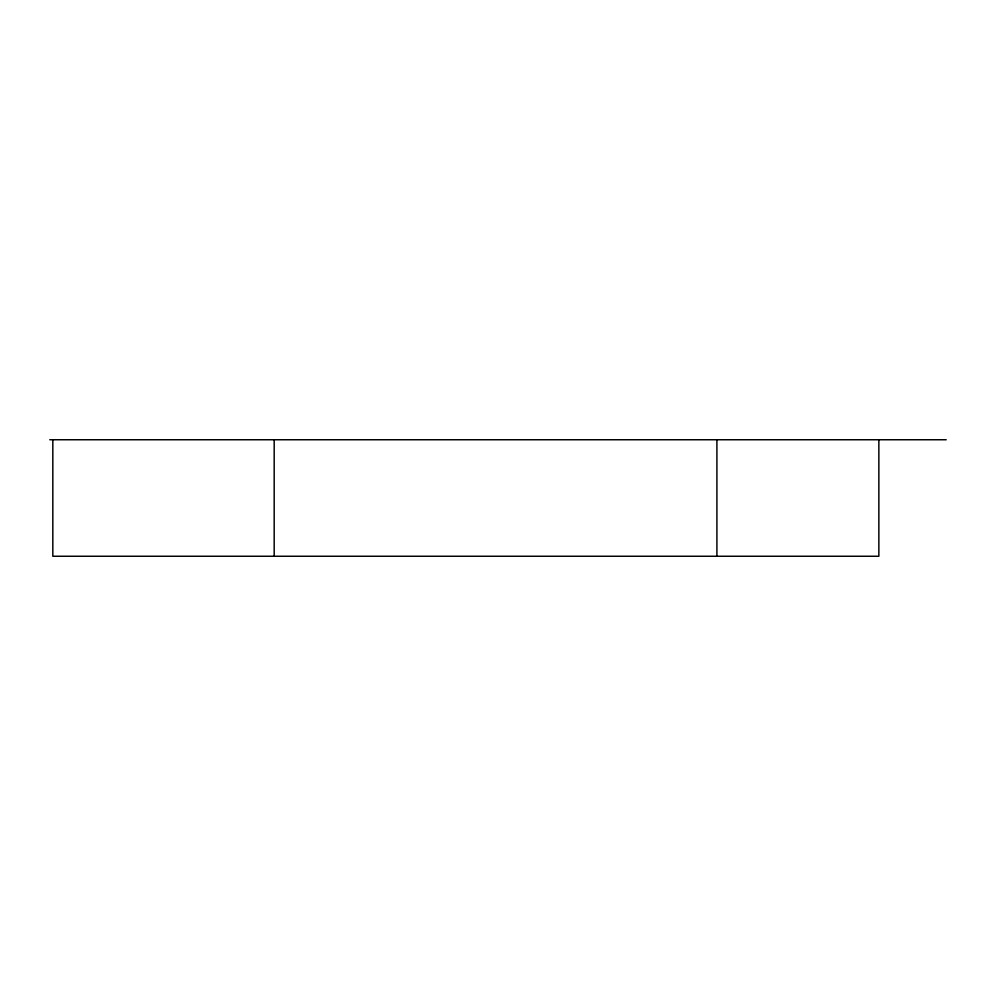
<?xml version="1.0" encoding="UTF-8"?>
<svg xmlns="http://www.w3.org/2000/svg" width="996" height="996" viewBox="0 0 996 996"><rect width="100%" height="100%" fill="white"/><g stroke="black" fill="none" stroke-linecap="round" stroke-linejoin="round"><path stroke-width="1.49" d="M49.8 439.746L946.2 439.746M878.858 439.746L878.858 556.254L52.825 556.254L52.825 439.746M716.908 439.746L716.908 556.254M274.186 439.746L274.186 556.254"/></g></svg>
